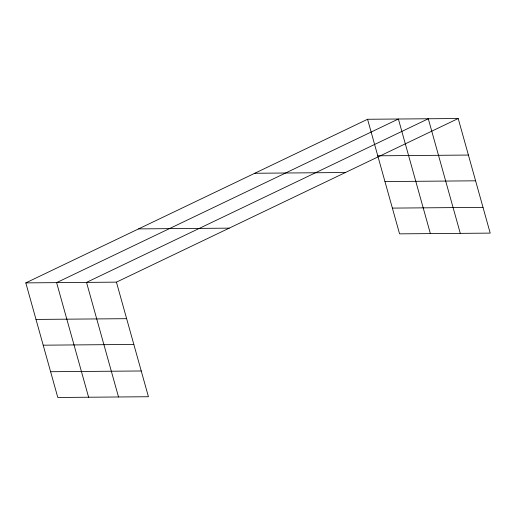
<?xml version="1.0" encoding="UTF-8"?>
<svg xmlns="http://www.w3.org/2000/svg" width="516" height="516" viewBox="0 0 516 516"><rect width="100%" height="100%" fill="white"/><g stroke="black" fill="none" stroke-linecap="round" stroke-linejoin="round"><path stroke-width="0.77" d="M25.8 282.884L116.435 282.142L148.434 396.733L57.798 397.481L25.8 282.884L367.566 119.267L458.202 118.519L490.2 233.116L399.565 233.858L367.566 119.267M116.435 282.142L458.202 118.519M377.77 155.806L468.405 155.058M254.781 173.26L345.423 172.512M384.962 181.561L475.597 180.813M392.373 208.103L483.008 207.355M138.585 228.891L229.22 228.143M36.004 319.423L126.639 318.682M43.196 345.185L133.831 344.436M50.607 371.726L141.242 370.978M460.291 233.361L428.293 118.764L86.527 282.387L118.525 396.985M430.383 233.606L398.384 119.009L56.618 282.633L88.61 397.23"/></g></svg>
